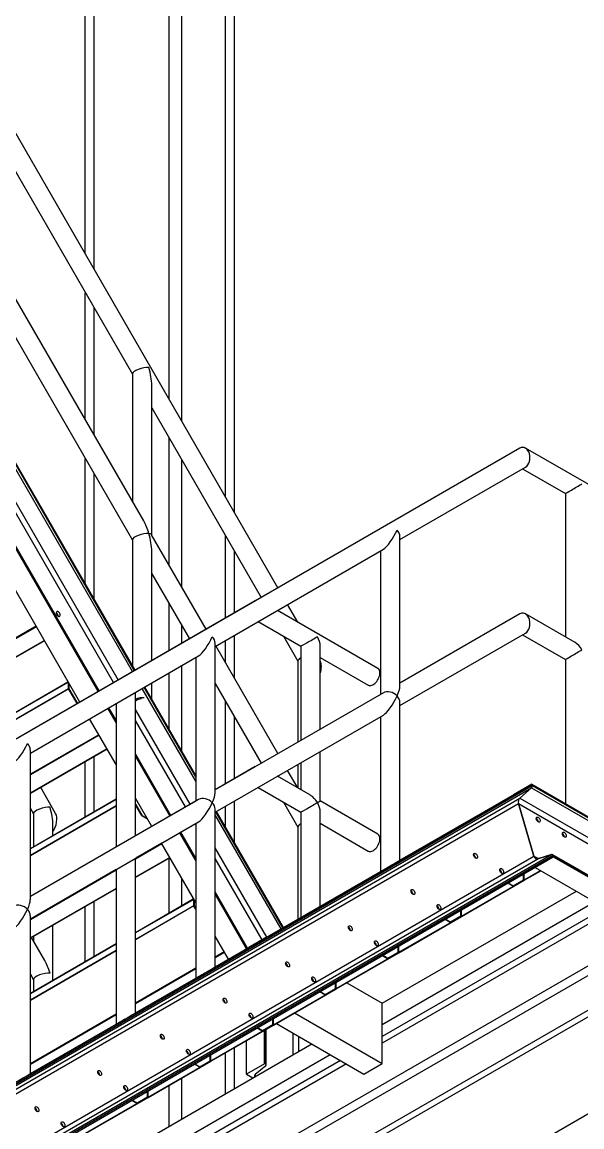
# Model space of a CAD drawing. Header units: inches. Extents: x -1490 to 2215, y -1057 to 1547.
# Drawn here: x 2133.1 to 2171.1, y -814.7 to -739.7 of the extents above; entities that cross this region are included whole.
import ezdxf

# ---------------------------------------------------------------- set-up
doc = ezdxf.new("R2010")
doc.units = ezdxf.units.IN
doc.header["$MEASUREMENT"] = 0

msp = doc.modelspace()

# ---------------------------------------------------------------- linework, layer by layer
at = {"color": 7, "linetype": 'Continuous', "lineweight": 25}
for p, q in [((2137.433, -755.458), (2137.433, -612.774)), ((2138.038, -756.505), (2138.038, -613.123)), ((2146.947, -771.937), (2146.947, -618.267)), ((2147.552, -772.984), (2147.552, -618.616)), ((2150.502, -778.094), (2070.12, -638.868)), ((2140.758, -783.717), (2070.219, -661.541)), ((2140.806, -783.689), (2070.248, -661.479)), ((2139.669, -784.346), (2069.196, -662.282)), ((2140.638, -783.786), (2070.123, -661.649)), ((2139.355, -784.527), (2068.941, -662.566)), ((2138.306, -785.133), (2068.783, -664.716)), ((2138.354, -785.105), (2068.812, -664.653)), ((2138.372, -785.095), (2068.816, -664.62)), ((2137.069, -785.847), (2067.546, -665.43)), ((2143.97, -766.781), (2143.97, -693.592)), ((2143.122, -765.311), (2143.122, -694.082)), ((2129.404, -744.181), (2140.624, -763.615)), ((2141.393, -773.568), (2129.394, -752.786)), ((2129.404, -755.432), (2140.624, -774.867)), ((2137.433, -766.71), (2137.433, -758.088)), ((2138.038, -767.757), (2138.038, -759.135)), ((2140.624, -763.597), (2140.624, -772.237)), ((2141.939, -774.515), (2141.939, -764.356)), ((2141.939, -765.893), (2149.363, -778.751)), ((2143.122, -776.563), (2143.122, -767.941)), ((2166.9, -768.624), (2128.738, -790.661)), ((2175.225, -773.207), (2167.286, -768.624)), ((2137.433, -777.847), (2137.433, -769.34)), ((2143.97, -778.032), (2143.97, -769.411)), ((2158.776, -774.834), (2167.286, -769.92)), ((2167.093, -770.031), (2169.996, -771.707)), ((2138.038, -778.894), (2138.038, -770.387)), ((2169.996, -771.707), (2169.996, -781.44)), ((2145.628, -780.904), (2141.93, -774.498)), ((2146.947, -780.143), (2146.947, -774.567)), ((2158.776, -784.789), (2158.776, -774.612)), ((2140.624, -774.848), (2140.624, -783.375)), ((2146.24, -782.073), (2157.653, -775.482)), ((2141.939, -783.035), (2141.939, -775.607)), ((2147.552, -779.794), (2147.552, -775.614)), ((2157.461, -775.593), (2157.461, -785.326)), ((2141.939, -777.145), (2144.49, -781.562)), ((2148.96, -778.981), (2110.797, -801.018)), ((2143.122, -782.352), (2143.122, -779.193)), ((2151.848, -780.426), (2151.159, -779.232)), ((2135.519, -779.887), (2135.489, -779.905)), ((2135.541, -779.922), (2135.508, -779.941)), ((2157.284, -783.564), (2150.47, -779.63)), ((2166.9, -779.875), (2158.776, -784.567)), ((2170.654, -781.82), (2167.286, -779.875)), ((2134.1, -780.706), (2119.508, -789.13)), ((2134.121, -780.742), (2119.528, -789.166)), ((2143.97, -781.862), (2143.97, -780.662)), ((2149.155, -780.39), (2152.056, -782.064)), ((2147.552, -784.236), (2147.552, -781.316)), ((2150.886, -781.388), (2151.858, -783.073)), ((2158.776, -786.086), (2167.286, -781.171)), ((2167.093, -781.282), (2169.996, -782.958)), ((2134.657, -781.671), (2119.487, -790.428)), ((2134.667, -781.688), (2119.508, -790.44)), ((2146.24, -792.028), (2146.24, -781.851)), ((2150.502, -789.345), (2146.287, -782.046)), ((2146.947, -783.188), (2146.947, -781.665)), ((2152.056, -782.064), (2152.056, -788.448)), ((2153.371, -787.688), (2153.371, -782.064)), ((2133.705, -789.312), (2145.118, -782.721)), ((2144.925, -782.832), (2144.925, -792.565)), ((2153.371, -782.823), (2156.627, -784.703)), ((2169.996, -782.958), (2169.996, -792.736)), ((2143.97, -789.17), (2143.97, -783.384)), ((2151.858, -783.054), (2151.858, -788.562)), ((2143.122, -787.7), (2143.122, -783.874)), ((2136.285, -784.944), (2119.582, -794.587)), ((2136.306, -784.956), (2119.603, -794.599)), ((2136.244, -784.533), (2119.623, -794.128)), ((2136.256, -784.506), (2119.635, -794.102)), ((2136.285, -784.509), (2136.244, -784.533)), ((2136.285, -784.944), (2136.285, -784.509)), ((2136.301, -784.518), (2136.285, -784.509)), ((2136.285, -784.509), (2136.285, -784.509)), ((2136.306, -784.956), (2136.285, -784.944)), ((2136.306, -784.956), (2136.306, -784.526)), ((2136.306, -784.545), (2136.314, -784.54)), ((2136.306, -784.967), (2136.326, -784.955)), ((2136.306, -784.956), (2136.306, -784.967)), ((2136.878, -785.958), (2136.306, -784.967)), ((2136.326, -784.562), (2136.326, -784.955)), ((2136.326, -784.955), (2136.898, -785.946)), ((2140.835, -794.927), (2140.835, -785.194)), ((2144.925, -791.211), (2141.297, -784.927)), ((2144.925, -790.936), (2141.417, -784.859)), ((2144.925, -790.824), (2141.465, -784.831)), ((2141.939, -785.652), (2141.939, -784.557)), ((2146.24, -784.594), (2149.363, -790.003)), ((2157.653, -785.215), (2146.24, -791.806)), ((2139.52, -785.954), (2139.52, -795.683)), ((2146.947, -791.394), (2146.947, -785.818)), ((2158.776, -796.578), (2158.776, -785.863)), ((2139.52, -787.236), (2138.965, -786.274)), ((2139.52, -787.124), (2139.013, -786.246)), ((2139.52, -787.083), (2139.031, -786.236)), ((2144.541, -792.784), (2140.835, -786.364)), ((2146.24, -793.325), (2157.653, -786.734)), ((2139.52, -790.093), (2137.728, -786.989)), ((2144.227, -792.965), (2140.835, -787.09)), ((2147.552, -791.045), (2147.552, -786.866)), ((2157.461, -786.845), (2157.461, -797.337)), ((2138.35, -788.067), (2133.705, -790.749)), ((2138.371, -788.103), (2133.705, -790.797)), ((2138.907, -789.032), (2133.705, -792.035)), ((2138.917, -789.05), (2133.705, -792.059)), ((2133.705, -799.267), (2133.705, -789.09)), ((2138.038, -793.293), (2138.038, -789.557)), ((2143.244, -793.533), (2140.835, -789.361)), ((2143.226, -793.543), (2140.835, -789.401)), ((2143.178, -793.571), (2140.835, -789.513)), ((2153.371, -792.556), (2153.371, -789.207)), ((2137.433, -793.642), (2137.433, -789.907)), ((2148.96, -790.232), (2146.24, -791.803)), ((2151.848, -791.677), (2151.159, -790.484)), ((2151.858, -790.08), (2151.858, -791.683)), ((2152.056, -789.966), (2152.056, -791.797)), ((2152.713, -792.176), (2150.47, -790.882)), ((2129.822, -813.298), (2167.712, -791.418)), ((2129.89, -813.37), (2167.74, -791.513)), ((2129.923, -813.477), (2167.707, -791.657)), ((2135.42, -793.402), (2134.409, -791.652)), ((2149.155, -791.641), (2152.056, -793.315)), ((2166.474, -792.132), (2167.712, -791.418)), ((2167.712, -791.418), (2166.474, -792.132)), ((2167.707, -791.657), (2166.9, -792.359)), ((2166.9, -792.359), (2167.707, -791.657)), ((2167.707, -791.657), (2175.45, -796.127)), ((2167.712, -791.418), (2167.74, -791.513)), ((2167.712, -791.418), (2175.515, -795.922)), ((2167.74, -791.513), (2167.712, -791.418)), ((2167.74, -791.513), (2175.515, -796.001)), ((2129.923, -813.713), (2166.9, -792.359)), ((2139.52, -792.437), (2133.705, -795.794)), ((2145.118, -792.454), (2133.705, -799.045)), ((2139.52, -792.457), (2133.705, -795.814)), ((2141.94, -794.286), (2140.835, -792.371)), ((2144.925, -792.562), (2140.835, -794.924)), ((2147.552, -795.373), (2147.552, -792.567)), ((2150.886, -792.64), (2151.858, -794.325)), ((2157.284, -794.815), (2153.371, -792.556)), ((2158.776, -796.578), (2166.474, -792.132)), ((2166.9, -792.359), (2174.583, -796.795)), ((2129.923, -814.043), (2166.812, -792.74)), ((2139.52, -792.891), (2133.705, -796.249)), ((2139.52, -792.915), (2133.705, -796.272)), ((2133.705, -793.061), (2133.917, -793.43)), ((2133.917, -793.411), (2133.917, -795.671)), ((2140.835, -792.764), (2141.284, -793.541)), ((2141.263, -793.553), (2140.835, -792.811)), ((2146.24, -803.817), (2146.24, -793.102)), ((2150.831, -801.165), (2146.288, -793.297)), ((2150.88, -801.137), (2146.337, -793.269)), ((2146.947, -794.326), (2146.947, -792.916)), ((2152.056, -793.315), (2152.056, -800.458)), ((2153.371, -799.699), (2153.371, -793.315)), ((2166.812, -792.74), (2167.869, -796.297)), ((2166.812, -792.74), (2174.412, -797.127)), ((2167.869, -796.297), (2166.812, -792.74)), ((2133.705, -800.564), (2145.118, -793.973)), ((2135.232, -794.912), (2135.232, -794.17)), ((2141.284, -793.541), (2141.263, -793.553)), ((2141.263, -793.553), (2141.644, -793.773)), ((2141.284, -793.541), (2141.624, -793.737)), ((2144.925, -794.175), (2144.886, -794.107)), ((2144.925, -794.084), (2144.925, -804.576)), ((2150.712, -801.234), (2146.24, -793.489)), ((2153.371, -794.074), (2156.627, -795.954)), ((2144.925, -796.598), (2143.837, -794.712)), ((2144.925, -796.486), (2143.885, -794.685)), ((2144.925, -796.445), (2143.903, -794.674)), ((2151.858, -794.306), (2151.858, -800.572)), ((2139.712, -795.572), (2133.705, -799.042)), ((2142.6, -795.429), (2140.835, -796.448)), ((2142.621, -795.464), (2140.835, -796.495)), ((2144.925, -799.455), (2142.599, -795.427)), ((2149.742, -801.791), (2146.24, -795.726)), ((2131.762, -817.148), (2167.869, -796.297)), ((2132.136, -817.262), (2168.125, -796.48)), ((2133.147, -816.915), (2169.051, -796.181)), ((2133.289, -816.958), (2169.148, -796.25)), ((2133.357, -817.03), (2169.176, -796.346)), ((2143.157, -796.393), (2140.835, -797.734)), ((2143.167, -796.411), (2140.835, -797.757)), ((2140.835, -806.935), (2140.835, -796.446)), ((2143.122, -800.172), (2143.122, -796.437)), ((2149.427, -801.973), (2146.24, -796.452)), ((2167.869, -796.297), (2168.164, -796.467)), ((2168.125, -796.48), (2169.051, -796.181)), ((2169.051, -796.181), (2168.125, -796.48)), ((2175.492, -799.876), (2169.102, -796.187)), ((2169.148, -796.25), (2169.176, -796.346)), ((2169.148, -796.25), (2175.515, -799.926)), ((2169.176, -796.346), (2169.148, -796.25)), ((2169.176, -796.346), (2175.515, -800.005)), ((2139.52, -797.207), (2133.705, -800.564)), ((2139.52, -797.205), (2139.52, -807.694)), ((2167.939, -797.06), (2174.278, -800.719)), ((2139.52, -797.254), (2133.705, -800.611)), ((2143.97, -799.683), (2143.97, -797.801)), ((2146.24, -803.817), (2157.461, -797.337)), ((2162.949, -800.37), (2167.179, -797.929)), ((2162.949, -800.394), (2167.199, -797.94)), ((2166.451, -798.312), (2167.158, -797.904)), ((2167.158, -797.904), (2167.158, -797.511)), ((2167.179, -797.929), (2167.179, -797.499)), ((2167.179, -797.929), (2167.199, -797.94)), ((2167.199, -797.505), (2167.184, -797.496)), ((2167.199, -797.916), (2168.31, -797.274)), ((2167.199, -797.94), (2168.331, -797.286)), ((2167.199, -797.94), (2167.199, -797.505)), ((2139.52, -798.493), (2133.705, -801.85)), ((2139.52, -798.516), (2133.705, -801.874)), ((2180.8, -798.395), (2137.009, -823.675)), ((2148.444, -802.541), (2146.24, -798.723)), ((2157.574, -806.279), (2170.742, -798.678)), ((2166.091, -798.128), (2166.431, -798.324)), ((2166.111, -798.116), (2166.451, -798.312)), ((2166.431, -798.324), (2166.451, -798.312)), ((2181.083, -798.885), (2134.566, -825.738)), ((2138.038, -803.107), (2138.038, -799.372)), ((2144.756, -799.229), (2140.835, -801.493)), ((2144.744, -799.255), (2140.835, -801.512)), ((2144.785, -799.232), (2144.744, -799.255)), ((2144.785, -799.666), (2144.785, -799.232)), ((2144.801, -799.241), (2144.785, -799.232)), ((2144.785, -799.232), (2144.785, -799.232)), ((2144.806, -799.678), (2144.806, -799.249)), ((2144.806, -799.267), (2144.814, -799.263)), ((2144.826, -799.284), (2144.826, -799.677)), ((2148.427, -802.551), (2146.24, -798.763)), ((2148.378, -802.579), (2146.24, -798.875)), ((2157.574, -807.708), (2171.979, -799.393)), ((2137.433, -803.456), (2137.433, -799.721)), ((2144.785, -799.666), (2140.835, -801.947)), ((2144.806, -799.678), (2140.835, -801.971)), ((2144.806, -799.678), (2144.785, -799.666)), ((2144.806, -799.689), (2144.826, -799.677)), ((2144.806, -799.678), (2144.806, -799.689)), ((2144.925, -799.896), (2144.806, -799.689)), ((2144.826, -799.677), (2144.925, -799.848)), ((2172.686, -799.801), (2157.574, -808.525)), ((2173.082, -800.029), (2157.574, -808.982)), ((2162.908, -800.358), (2162.908, -799.965)), ((2162.929, -800.383), (2162.929, -799.953)), ((2162.949, -799.96), (2162.934, -799.951)), ((2162.949, -800.395), (2162.949, -799.96)), ((2133.705, -811.056), (2133.705, -800.341)), ((2158.699, -802.824), (2162.929, -800.383)), ((2158.699, -802.848), (2162.949, -800.395)), ((2161.841, -800.582), (2162.181, -800.778)), ((2161.861, -800.57), (2162.201, -800.766)), ((2162.181, -800.778), (2162.201, -800.766)), ((2162.201, -800.766), (2162.908, -800.358)), ((2162.929, -800.383), (2162.949, -800.395)), ((2135.232, -804.727), (2135.232, -800.992)), ((2139.52, -802.252), (2133.705, -805.609)), ((2139.52, -802.271), (2133.705, -805.628)), ((2134.686, -803.383), (2133.787, -801.826)), ((2133.917, -801.751), (2133.917, -802.052)), ((2147.141, -803.293), (2146.24, -801.733)), ((2146.24, -803.814), (2149.771, -801.775)), ((2148.534, -802.489), (2149.771, -801.775)), ((2149.771, -801.775), (2148.534, -802.489)), ((2149.771, -801.775), (2149.772, -801.777)), ((2149.771, -801.775), (2149.774, -801.776)), ((2149.772, -801.777), (2149.771, -801.775)), ((2158.658, -802.812), (2158.658, -802.42)), ((2158.679, -802.837), (2158.679, -802.408)), ((2158.699, -802.414), (2158.684, -802.405)), ((2158.699, -802.849), (2158.699, -802.414)), ((2139.52, -802.706), (2133.705, -806.063)), ((2139.52, -802.73), (2133.705, -806.087)), ((2178.357, -802.806), (2134.566, -828.086)), ((2146.24, -803.813), (2148.534, -802.489)), ((2146.85, -802.79), (2146.24, -803.142)), ((2146.871, -802.825), (2146.24, -803.189)), ((2154.449, -805.279), (2158.679, -802.837)), ((2154.449, -805.302), (2158.699, -802.849)), ((2157.591, -803.036), (2157.931, -803.233)), ((2157.611, -803.024), (2157.951, -803.221)), ((2157.931, -803.233), (2157.951, -803.221)), ((2157.951, -803.221), (2158.658, -802.812)), ((2158.679, -802.837), (2158.699, -802.849)), ((2178.357, -803.264), (2134.566, -828.544)), ((2144.925, -803.901), (2140.835, -806.262)), ((2144.925, -803.949), (2140.835, -806.31)), ((2133.705, -804.313), (2133.917, -804.682)), ((2133.705, -811.053), (2144.925, -804.573)), ((2133.705, -811.056), (2144.925, -804.576)), ((2133.917, -804.663), (2133.917, -805.486)), ((2140.835, -806.935), (2144.925, -804.573)), ((2150.199, -807.733), (2154.429, -805.291)), ((2150.199, -807.757), (2154.449, -805.303)), ((2153.701, -805.675), (2154.408, -805.267)), ((2154.408, -805.267), (2154.408, -804.874)), ((2154.429, -805.291), (2154.429, -804.862)), ((2154.429, -805.291), (2154.449, -805.303)), ((2154.449, -804.868), (2154.434, -804.859)), ((2154.449, -805.303), (2154.449, -804.868)), ((2155.166, -804.889), (2157.574, -806.279)), ((2153.341, -805.49), (2153.681, -805.687)), ((2153.361, -805.479), (2153.701, -805.675)), ((2153.681, -805.687), (2153.701, -805.675)), ((2151.63, -806.931), (2157.574, -810.362)), ((2157.574, -810.362), (2157.574, -806.279)), ((2139.52, -807.022), (2133.705, -810.379)), ((2139.52, -807.069), (2133.705, -810.426)), ((2133.705, -811.052), (2139.52, -807.694)), ((2149.451, -808.129), (2150.158, -807.721)), ((2150.158, -807.721), (2150.158, -807.328)), ((2150.179, -807.746), (2150.179, -807.316)), ((2150.199, -807.323), (2150.184, -807.314)), ((2150.199, -807.757), (2150.199, -807.323)), ((2150.393, -807.645), (2156.337, -811.076)), ((2145.949, -810.187), (2150.179, -807.746)), ((2145.949, -810.211), (2150.199, -807.757)), ((2149.091, -807.945), (2149.431, -808.141)), ((2149.111, -807.933), (2149.451, -808.129)), ((2149.431, -808.141), (2149.451, -808.129)), ((2149.599, -810.38), (2149.599, -808.104)), ((2149.667, -810.419), (2149.667, -808.064)), ((2149.7, -810.464), (2149.7, -808.046)), ((2150.179, -807.746), (2150.199, -807.757)), ((2151.539, -809.763), (2151.539, -808.307)), ((2133.357, -820.259), (2152.801, -809.035)), ((2148.361, -811.094), (2148.361, -808.818)), ((2151.913, -809.547), (2151.913, -808.523)), ((2133.357, -821.688), (2154.038, -809.749)), ((2178.293, -809.889), (2140.336, -831.801)), ((2145.908, -810.175), (2145.908, -809.782)), ((2145.929, -810.2), (2145.929, -809.771)), ((2145.949, -809.777), (2145.934, -809.768)), ((2145.949, -810.212), (2145.949, -809.777)), ((2146.947, -812.414), (2146.947, -809.635)), ((2147.552, -812.065), (2147.552, -809.286)), ((2154.746, -810.158), (2134.566, -821.807)), ((2155.142, -810.386), (2134.566, -822.264)), ((2141.699, -812.641), (2145.929, -810.2)), ((2141.699, -812.665), (2145.949, -810.212)), ((2144.841, -810.399), (2145.181, -810.595)), ((2144.861, -810.387), (2145.201, -810.583)), ((2145.181, -810.595), (2145.201, -810.583)), ((2145.201, -810.583), (2145.908, -810.175)), ((2145.929, -810.2), (2145.949, -810.212)), ((2149.599, -810.38), (2148.361, -811.094)), ((2148.957, -811.085), (2149.679, -810.501)), ((2149.667, -810.419), (2149.599, -810.38)), ((2156.337, -811.076), (2157.574, -810.362)), ((2143.97, -814.133), (2143.97, -811.354)), ((2148.361, -811.094), (2148.798, -811.346)), ((2148.988, -811.236), (2148.988, -811.06)), ((2143.122, -814.623), (2143.122, -811.844)), ((2137.449, -815.096), (2141.679, -812.654)), ((2137.449, -815.119), (2141.699, -812.666)), ((2140.591, -812.853), (2140.931, -813.05)), ((2140.611, -812.841), (2140.951, -813.038)), ((2140.951, -813.038), (2141.658, -812.629)), ((2141.658, -812.629), (2141.658, -812.237)), ((2141.679, -812.654), (2141.679, -812.225)), ((2141.679, -812.654), (2141.699, -812.666)), ((2141.699, -812.231), (2141.684, -812.222)), ((2141.699, -812.666), (2141.699, -812.231)), ((2140.931, -813.05), (2140.951, -813.038))]:
    msp.add_line(p, q, dxfattribs=at)
at = {"color": 7, "linetype": 'Continuous', "lineweight": 25, "flags": 128}
for points in [[(2135.597, -780.033), (2135.633, -780.048), (2135.666, -780.05), (2135.694, -780.04), (2135.715, -780.018), (2135.727, -779.986), (2135.73, -779.945), (2135.722, -779.9), (2135.706, -779.854), (2135.681, -779.809), (2135.65, -779.77), (2135.616, -779.738), (2135.579, -779.717), (2135.545, -779.709), (2135.514, -779.712), (2135.489, -779.729), (2135.473, -779.756), (2135.465, -779.793), (2135.468, -779.836), (2135.48, -779.882), (2135.501, -779.928), (2135.529, -779.971), (2135.562, -780.006), (2135.597, -780.033)], [(2156.627, -784.703), (2156.633, -784.706), (2156.685, -784.726), (2156.743, -784.734), (2156.806, -784.728), (2156.871, -784.71), (2156.939, -784.68), (2157.007, -784.638), (2157.073, -784.585), (2157.137, -784.523), (2157.198, -784.452), (2157.253, -784.374), (2157.302, -784.292), (2157.343, -784.206), (2157.377, -784.118), (2157.401, -784.031), (2157.416, -783.946), (2157.421, -783.865)], [(2136.294, -784.505), (2136.293, -784.505), (2136.285, -784.509)], [(2168.156, -793.978), (2168.12, -793.952), (2168.087, -793.916), (2168.059, -793.874), (2168.038, -793.828), (2168.026, -793.781), (2168.024, -793.738), (2168.031, -793.702), (2168.048, -793.674), (2168.072, -793.658), (2168.103, -793.654), (2168.138, -793.663), (2168.174, -793.684), (2168.209, -793.715), (2168.24, -793.755), (2168.264, -793.799), (2168.281, -793.846), (2168.288, -793.891), (2168.286, -793.931), (2168.274, -793.964), (2168.253, -793.986), (2168.225, -793.996), (2168.192, -793.993), (2168.156, -793.978)], [(2169.924, -794.999), (2169.888, -794.972), (2169.855, -794.937), (2169.827, -794.894), (2169.806, -794.848), (2169.794, -794.802), (2169.791, -794.759), (2169.799, -794.722), (2169.815, -794.695), (2169.84, -794.679), (2169.871, -794.675), (2169.906, -794.684), (2169.942, -794.704), (2169.976, -794.736), (2170.007, -794.775), (2170.032, -794.82), (2170.049, -794.867), (2170.056, -794.912), (2170.053, -794.952), (2170.041, -794.984), (2170.021, -795.006), (2169.993, -795.016), (2169.959, -795.014), (2169.924, -794.999)], [(2156.627, -795.954), (2156.633, -795.958), (2156.685, -795.978), (2156.743, -795.985), (2156.806, -795.98), (2156.871, -795.962), (2156.939, -795.931), (2157.007, -795.889), (2157.073, -795.836), (2157.137, -795.774), (2157.198, -795.703), (2157.253, -795.626), (2157.302, -795.543), (2157.343, -795.457), (2157.377, -795.37), (2157.401, -795.283), (2157.416, -795.198), (2157.421, -795.117)], [(2163.906, -796.433), (2163.87, -796.406), (2163.837, -796.37), (2163.809, -796.328), (2163.788, -796.282), (2163.776, -796.236), (2163.774, -796.193), (2163.781, -796.156), (2163.798, -796.129), (2163.822, -796.112), (2163.853, -796.109), (2163.888, -796.117), (2163.924, -796.138), (2163.959, -796.169), (2163.99, -796.209), (2164.014, -796.254), (2164.031, -796.3), (2164.038, -796.345), (2164.036, -796.386), (2164.024, -796.418), (2164.003, -796.44), (2163.975, -796.45), (2163.942, -796.447), (2163.906, -796.433)], [(2165.674, -797.453), (2165.638, -797.427), (2165.605, -797.391), (2165.577, -797.348), (2165.556, -797.302), (2165.544, -797.256), (2165.541, -797.213), (2165.549, -797.177), (2165.565, -797.149), (2165.59, -797.133), (2165.621, -797.129), (2165.656, -797.138), (2165.692, -797.159), (2165.726, -797.19), (2165.757, -797.229), (2165.782, -797.274), (2165.799, -797.321), (2165.806, -797.366), (2165.803, -797.406), (2165.791, -797.438), (2165.771, -797.46), (2165.743, -797.471), (2165.709, -797.468), (2165.674, -797.453)], [(2159.656, -798.887), (2159.62, -798.86), (2159.587, -798.825), (2159.559, -798.782), (2159.538, -798.736), (2159.526, -798.69), (2159.524, -798.647), (2159.531, -798.61), (2159.548, -798.583), (2159.572, -798.567), (2159.603, -798.563), (2159.638, -798.572), (2159.674, -798.592), (2159.709, -798.624), (2159.74, -798.663), (2159.764, -798.708), (2159.781, -798.755), (2159.788, -798.8), (2159.786, -798.84), (2159.774, -798.872), (2159.753, -798.894), (2159.725, -798.904), (2159.692, -798.902), (2159.656, -798.887)], [(2144.794, -799.228), (2144.793, -799.228), (2144.785, -799.232)], [(2161.424, -799.907), (2161.388, -799.881), (2161.355, -799.845), (2161.327, -799.803), (2161.306, -799.757), (2161.294, -799.71), (2161.291, -799.667), (2161.299, -799.631), (2161.315, -799.603), (2161.34, -799.587), (2161.371, -799.583), (2161.406, -799.592), (2161.442, -799.613), (2161.476, -799.644), (2161.507, -799.684), (2161.532, -799.728), (2161.549, -799.775), (2161.556, -799.82), (2161.553, -799.86), (2161.541, -799.893), (2161.521, -799.915), (2161.493, -799.925), (2161.459, -799.922), (2161.424, -799.907)], [(2155.406, -801.341), (2155.37, -801.315), (2155.337, -801.279), (2155.309, -801.237), (2155.288, -801.19), (2155.276, -801.144), (2155.274, -801.101), (2155.281, -801.065), (2155.298, -801.037), (2155.322, -801.021), (2155.353, -801.017), (2155.388, -801.026), (2155.424, -801.047), (2155.459, -801.078), (2155.49, -801.118), (2155.514, -801.162), (2155.531, -801.209), (2155.538, -801.254), (2155.536, -801.294), (2155.524, -801.326), (2155.503, -801.348), (2155.475, -801.359), (2155.442, -801.356), (2155.406, -801.341)], [(2157.174, -802.362), (2157.138, -802.335), (2157.105, -802.3), (2157.077, -802.257), (2157.056, -802.211), (2157.044, -802.165), (2157.041, -802.122), (2157.049, -802.085), (2157.065, -802.058), (2157.09, -802.041), (2157.121, -802.038), (2157.156, -802.046), (2157.192, -802.067), (2157.226, -802.099), (2157.257, -802.138), (2157.282, -802.183), (2157.299, -802.229), (2157.306, -802.274), (2157.303, -802.315), (2157.291, -802.347), (2157.271, -802.369), (2157.243, -802.379), (2157.209, -802.377), (2157.174, -802.362)], [(2151.156, -803.795), (2151.12, -803.769), (2151.087, -803.733), (2151.059, -803.691), (2151.038, -803.645), (2151.026, -803.598), (2151.024, -803.555), (2151.031, -803.519), (2151.048, -803.491), (2151.072, -803.475), (2151.103, -803.471), (2151.138, -803.48), (2151.174, -803.501), (2151.209, -803.532), (2151.24, -803.572), (2151.264, -803.616), (2151.281, -803.663), (2151.288, -803.708), (2151.286, -803.748), (2151.274, -803.781), (2151.253, -803.803), (2151.225, -803.813), (2151.192, -803.81), (2151.156, -803.795)], [(2152.924, -804.816), (2152.888, -804.79), (2152.855, -804.754), (2152.827, -804.711), (2152.806, -804.665), (2152.794, -804.619), (2152.791, -804.576), (2152.799, -804.539), (2152.815, -804.512), (2152.84, -804.496), (2152.871, -804.492), (2152.906, -804.501), (2152.942, -804.521), (2152.976, -804.553), (2153.007, -804.592), (2153.032, -804.637), (2153.049, -804.684), (2153.056, -804.729), (2153.053, -804.769), (2153.041, -804.801), (2153.021, -804.823), (2152.993, -804.833), (2152.959, -804.831), (2152.924, -804.816)], [(2146.906, -806.25), (2146.87, -806.223), (2146.837, -806.188), (2146.809, -806.145), (2146.788, -806.099), (2146.776, -806.053), (2146.774, -806.01), (2146.781, -805.973), (2146.798, -805.946), (2146.822, -805.929), (2146.853, -805.926), (2146.888, -805.934), (2146.924, -805.955), (2146.959, -805.987), (2146.99, -806.026), (2147.014, -806.071), (2147.031, -806.117), (2147.038, -806.162), (2147.036, -806.203), (2147.024, -806.235), (2147.003, -806.257), (2146.975, -806.267), (2146.942, -806.265), (2146.906, -806.25)], [(2148.674, -807.27), (2148.638, -807.244), (2148.605, -807.208), (2148.577, -807.166), (2148.556, -807.119), (2148.544, -807.073), (2148.541, -807.03), (2148.549, -806.994), (2148.565, -806.966), (2148.59, -806.95), (2148.621, -806.946), (2148.656, -806.955), (2148.692, -806.976), (2148.726, -807.007), (2148.757, -807.047), (2148.782, -807.091), (2148.799, -807.138), (2148.806, -807.183), (2148.803, -807.223), (2148.791, -807.255), (2148.771, -807.277), (2148.743, -807.288), (2148.709, -807.285), (2148.674, -807.27)], [(2142.656, -808.704), (2142.62, -808.678), (2142.587, -808.642), (2142.559, -808.599), (2142.538, -808.553), (2142.526, -808.507), (2142.524, -808.464), (2142.531, -808.427), (2142.548, -808.4), (2142.572, -808.384), (2142.603, -808.38), (2142.638, -808.389), (2142.674, -808.41), (2142.709, -808.441), (2142.74, -808.48), (2142.764, -808.525), (2142.781, -808.572), (2142.788, -808.617), (2142.786, -808.657), (2142.774, -808.689), (2142.753, -808.711), (2142.725, -808.721), (2142.692, -808.719), (2142.656, -808.704)], [(2144.424, -809.724), (2144.388, -809.698), (2144.355, -809.662), (2144.327, -809.62), (2144.306, -809.574), (2144.294, -809.527), (2144.291, -809.484), (2144.299, -809.448), (2144.315, -809.42), (2144.34, -809.404), (2144.371, -809.4), (2144.406, -809.409), (2144.442, -809.43), (2144.476, -809.461), (2144.507, -809.501), (2144.532, -809.546), (2144.549, -809.592), (2144.556, -809.637), (2144.553, -809.677), (2144.541, -809.71), (2144.521, -809.732), (2144.493, -809.742), (2144.459, -809.739), (2144.424, -809.724)], [(2138.406, -811.158), (2138.37, -811.132), (2138.337, -811.096), (2138.309, -811.054), (2138.288, -811.008), (2138.276, -810.961), (2138.274, -810.918), (2138.281, -810.882), (2138.298, -810.854), (2138.322, -810.838), (2138.353, -810.834), (2138.388, -810.843), (2138.424, -810.864), (2138.459, -810.895), (2138.49, -810.935), (2138.514, -810.979), (2138.531, -811.026), (2138.538, -811.071), (2138.536, -811.111), (2138.524, -811.143), (2138.503, -811.165), (2138.475, -811.176), (2138.442, -811.173), (2138.406, -811.158)], [(2140.174, -812.179), (2140.138, -812.152), (2140.105, -812.117), (2140.077, -812.074), (2140.056, -812.028), (2140.044, -811.982), (2140.041, -811.939), (2140.049, -811.902), (2140.065, -811.875), (2140.09, -811.858), (2140.121, -811.855), (2140.156, -811.863), (2140.192, -811.884), (2140.226, -811.916), (2140.257, -811.955), (2140.282, -812), (2140.299, -812.046), (2140.306, -812.091), (2140.303, -812.132), (2140.291, -812.164), (2140.271, -812.186), (2140.243, -812.196), (2140.209, -812.194), (2140.174, -812.179)], [(2134.156, -813.612), (2134.12, -813.586), (2134.087, -813.55), (2134.059, -813.508), (2134.038, -813.462), (2134.026, -813.416), (2134.024, -813.373), (2134.031, -813.336), (2134.048, -813.308), (2134.072, -813.292), (2134.103, -813.288), (2134.138, -813.297), (2134.174, -813.318), (2134.209, -813.349), (2134.24, -813.389), (2134.264, -813.434), (2134.281, -813.48), (2134.288, -813.525), (2134.286, -813.565), (2134.274, -813.598), (2134.253, -813.62), (2134.225, -813.63), (2134.192, -813.627), (2134.156, -813.612)], [(2135.924, -814.633), (2135.888, -814.607), (2135.855, -814.571), (2135.827, -814.528), (2135.806, -814.482), (2135.794, -814.436), (2135.791, -814.393), (2135.799, -814.356), (2135.815, -814.329), (2135.84, -814.313), (2135.871, -814.309), (2135.906, -814.318), (2135.942, -814.339), (2135.976, -814.37), (2136.007, -814.409), (2136.032, -814.454), (2136.049, -814.501), (2136.056, -814.546), (2136.053, -814.586), (2136.041, -814.618), (2136.021, -814.64), (2135.993, -814.65), (2135.959, -814.648), (2135.924, -814.633)]]:
    msp.add_lwpolyline(points, dxfattribs=at)
at = {"color": 7, "linetype": 'Continuous', "lineweight": 25}
for centre, radius, start, end in [((2135.312, -780.044), 0.284, 2.60811, 57.83052), ((2135.312, -780.044), 0.284, 2.5971, 57.39752), ((2135.281, -780.062), 0.296, 9.0685, 50.92612), ((2157.096, -783.831), 0.327, 353.94823, 54.73959), ((2136.269, -784.529), 0.0253, 50.79671, 189.21404), ((2141.282, -786.592), 1.03, 81.39558, 115.72676), ((2141.243, -786.291), 0.651, 89.43068, 128.81556), ((2167.87, -793.99), 0.284, 2.60811, 57.83052), ((2167.871, -793.99), 0.283, 2.51276, 57.48186), ((2167.835, -794.01), 0.3, 9.36592, 50.6287), ((2157.096, -795.082), 0.327, 353.94823, 54.73959), ((2169.638, -795.011), 0.284, 2.60811, 57.83052), ((2169.639, -795.01), 0.283, 2.51276, 57.48186), ((2169.603, -795.031), 0.3, 9.36592, 50.6287), ((2163.62, -796.444), 0.284, 2.60811, 57.83052), ((2163.621, -796.444), 0.283, 2.51276, 57.48186), ((2163.585, -796.465), 0.3, 9.36592, 50.6287), ((2165.388, -797.465), 0.284, 2.60811, 57.83052), ((2165.389, -797.464), 0.283, 2.51276, 57.48186), ((2165.353, -797.485), 0.3, 9.36592, 50.6287), ((2159.37, -798.899), 0.284, 2.60811, 57.83052), ((2159.371, -798.898), 0.283, 2.51276, 57.48186), ((2159.335, -798.919), 0.3, 9.36592, 50.6287), ((2144.769, -799.251), 0.0253, 50.79671, 189.21404), ((2161.138, -799.919), 0.284, 2.60811, 57.83052), ((2161.139, -799.919), 0.283, 2.51276, 57.48186), ((2161.103, -799.939), 0.3, 9.36592, 50.6287), ((2155.12, -801.353), 0.284, 2.60811, 57.83052), ((2155.121, -801.352), 0.283, 2.51276, 57.48186), ((2155.085, -801.373), 0.3, 9.36592, 50.6287), ((2156.888, -802.373), 0.284, 2.60811, 57.83052), ((2156.889, -802.373), 0.283, 2.51276, 57.48186), ((2156.853, -802.394), 0.3, 9.36592, 50.6287), ((2150.87, -803.807), 0.284, 2.60811, 57.83052), ((2150.871, -803.807), 0.283, 2.51276, 57.48186), ((2150.835, -803.827), 0.3, 9.36592, 50.6287), ((2152.638, -804.828), 0.284, 2.60811, 57.83052), ((2152.639, -804.827), 0.283, 2.51276, 57.48186), ((2152.603, -804.848), 0.3, 9.36592, 50.6287), ((2146.62, -806.261), 0.284, 2.60811, 57.83052), ((2146.621, -806.261), 0.283, 2.51276, 57.48186), ((2146.585, -806.282), 0.3, 9.36592, 50.6287), ((2148.388, -807.282), 0.284, 2.60811, 57.83052), ((2148.389, -807.281), 0.283, 2.51276, 57.48186), ((2148.353, -807.302), 0.3, 9.36592, 50.6287), ((2142.37, -808.716), 0.284, 2.60811, 57.83052), ((2142.371, -808.715), 0.283, 2.51276, 57.48186), ((2142.335, -808.736), 0.3, 9.36592, 50.6287), ((2144.138, -809.736), 0.284, 2.60811, 57.83052), ((2144.139, -809.736), 0.283, 2.51276, 57.48186), ((2144.103, -809.756), 0.3, 9.36592, 50.6287), ((2149.652, -810.463), 0.0465, 305.53504, 70.78329), ((2138.12, -811.17), 0.284, 2.60811, 57.83052), ((2138.121, -811.17), 0.283, 2.51276, 57.48186), ((2138.085, -811.19), 0.3, 9.36592, 50.6287), ((2149.02, -811.181), 0.115, 123.13421, 226.01594), ((2139.888, -812.191), 0.284, 2.60811, 57.83052), ((2139.889, -812.19), 0.283, 2.51276, 57.48186), ((2139.853, -812.211), 0.3, 9.36592, 50.6287), ((2133.87, -813.624), 0.284, 2.60811, 57.83052), ((2133.871, -813.624), 0.283, 2.51276, 57.48186), ((2133.835, -813.644), 0.3, 9.36592, 50.6287), ((2135.638, -814.645), 0.284, 2.60811, 57.83052), ((2135.639, -814.644), 0.283, 2.51276, 57.48186), ((2135.603, -814.665), 0.3, 9.36592, 50.6287)]:
    msp.add_arc(centre, radius, start, end, dxfattribs=at)
for centre, major_axis, ratio, start_param, end_param in [((2141.282, -763.439), (0.655, 0.176), 0.317765, 0.700458, 3.056653), ((2141.282, -763.439), (-0.424, 1.582), 0.317825, 4.011931, 4.797329), ((2167.093, -769.272), (0, 0.701), 0.717434, 3.534194, 6.675901), ((2167.093, -769.272), (0, 0.701), 0.717434, 3.534309, 6.675786), ((2170.654, -771.327), (0.657, 0.38), 0.00007, 3.141552, 5.497747), ((2141.282, -774.691), (-0.424, 1.582), 0.317825, 4.797329, 5.412847), ((2141.282, -774.691), (0.655, 0.176), 0.317765, 0.700458, 3.056653), ((2141.282, -774.691), (-0.424, 1.582), 0.317825, 4.011931, 4.797329), ((2141.282, -774.691), (0.655, 0.176), 0.317765, 0.08494, 0.700458), ((2158.118, -774.454), (0.607, 1.052), 0.239159, 3.534349, 5.105031), ((2158.118, -774.454), (0.607, -0.351), 0.7174, 0.392642, 1.17804), ((2149.152, -779.629), (0, 0.701), 0.717434, 0.298506, 0.392716), ((2149.152, -779.629), (0, 0.701), 0.717434, 0.298506, 0.392601), ((2167.093, -780.523), (0, 0.701), 0.717434, 3.534194, 6.675901), ((2167.093, -780.523), (0, 0.701), 0.717434, 3.534309, 6.675786), ((2145.583, -781.693), (0.607, 1.052), 0.239159, 3.534349, 5.105031), ((2145.583, -781.693), (0.607, -0.351), 0.7174, 0.392642, 1.17804), ((2152.713, -781.684), (0.657, 0.38), 0.00007, 3.141552, 5.497747), ((2152.713, -781.684), (-0.465, 0.805), 0.577335, 3.92695, 4.712348), ((2170.654, -782.579), (-0.465, 0.805), 0.577335, 4.712348, 5.497828), ((2152.516, -782.897), (0.655, 0.176), 0.317765, 2.26119, 3.056653), ((2170.654, -782.579), (0.657, 0.38), 0.00007, 3.141552, 5.497747), ((2152.981, -783.702), (0.214, 0.798), 0.517638, 4.613776, 5.766165), ((2158.118, -785.706), (0.607, -0.351), 0.7174, 1.17804, 2.748951), ((2158.118, -785.706), (0.607, 1.052), 0.239159, 5.105031, 5.890429), ((2158.118, -785.706), (0.607, 1.052), 0.239159, 3.534349, 5.105031), ((2158.118, -785.706), (0.607, -0.351), 0.7174, 0.392642, 1.17804), ((2133.047, -788.932), (0.607, 1.052), 0.239159, 3.534349, 5.105031), ((2133.047, -788.932), (0.607, -0.351), 0.7174, 0.392642, 1.17804), ((2149.152, -790.88), (0, 0.701), 0.717434, 0.298506, 0.392716), ((2149.152, -790.88), (0, 0.701), 0.717434, 0.298506, 0.392601), ((2167.662, -791.558), (0, 0.117), 0.717434, 3.699354, 5.10499), ((2167.662, -791.558), (0, 0.117), 0.717434, 3.699354, 5.10499), ((2145.583, -792.945), (0.607, -0.351), 0.7174, 1.17804, 2.748951), ((2145.583, -792.945), (0.607, 1.052), 0.239159, 3.534349, 5.105031), ((2145.583, -792.945), (0.607, 1.052), 0.239159, 5.105031, 5.890429), ((2145.583, -792.945), (0.607, -0.351), 0.7174, 0.392642, 1.17804), ((2152.713, -792.936), (0.658, 0.38), 0.00007, 3.141552, 5.497747), ((2152.713, -792.936), (-0.465, 0.805), 0.577335, 4.712348, 5.497828), ((2152.713, -792.936), (0.658, 0.38), 0.00007, 5.497747, 6.283226), ((2152.713, -792.936), (-0.465, 0.805), 0.577335, 3.92695, 4.712348), ((2167.018, -792.622), (0, 0.309), 0.717434, 0.557761, 1.963397), ((2167.018, -792.622), (0, 0.309), 0.717434, 0.557761, 1.963397), ((2134.575, -793.254), (0.655, 0.176), 0.317765, 0.700458, 3.056653), ((2134.575, -793.254), (-0.424, 1.582), 0.317825, 4.011931, 4.797329), ((2135.04, -794.059), (0.214, 0.798), 0.517638, 4.046253, 5.805489), ((2152.516, -794.148), (0.655, 0.176), 0.317765, 2.26119, 3.056653), ((2140.177, -796.063), (0.607, -0.351), 0.7174, 2.654742, 2.748951), ((2168.075, -796.178), (0, 0.309), 0.717434, 1.963397, 3.369033), ((2168.075, -796.178), (0, 0.309), 0.717434, 1.963397, 3.369033), ((2169.07, -796.295), (0, 0.117), 0.717434, 5.10499, 6.510626), ((2169.07, -796.295), (0, 0.117), 0.717434, 5.10499, 6.510626), ((2158.118, -796.958), (0.657, 0.38), 0.00007, 3.141552, 3.92695), ((2158.118, -796.958), (0.657, 0.38), 0.00007, 3.92695, 6.283145), ((2133.047, -800.184), (0.607, 1.052), 0.239159, 5.105031, 5.890429), ((2133.047, -800.184), (0.607, -0.351), 0.7174, 1.17804, 2.748951), ((2133.047, -800.184), (0.607, 1.052), 0.239159, 3.534349, 5.105031), ((2133.047, -800.184), (0.607, -0.351), 0.7174, 0.392642, 1.17804), ((2134.575, -804.505), (-0.424, 1.582), 0.317825, 4.797329, 5.412847), ((2145.583, -804.197), (0.658, 0.38), 0.00007, 3.92695, 6.283145), ((2134.575, -804.505), (0.655, 0.176), 0.317765, 0.700458, 3.056653), ((2145.583, -804.197), (0.658, 0.38), 0.00007, 3.141552, 3.92695), ((2140.177, -807.315), (0.657, 0.38), 0.00007, 3.92695, 6.283145), ((2140.177, -807.315), (0.657, 0.38), 0.00007, 3.141552, 3.92695), ((2133.047, -811.436), (0.658, 0.38), 0.00007, 3.92695, 6.283145)]:
    msp.add_ellipse(centre, major_axis=major_axis, ratio=ratio, start_param=start_param, end_param=end_param, dxfattribs=at)

doc.saveas('drawing.dxf')
